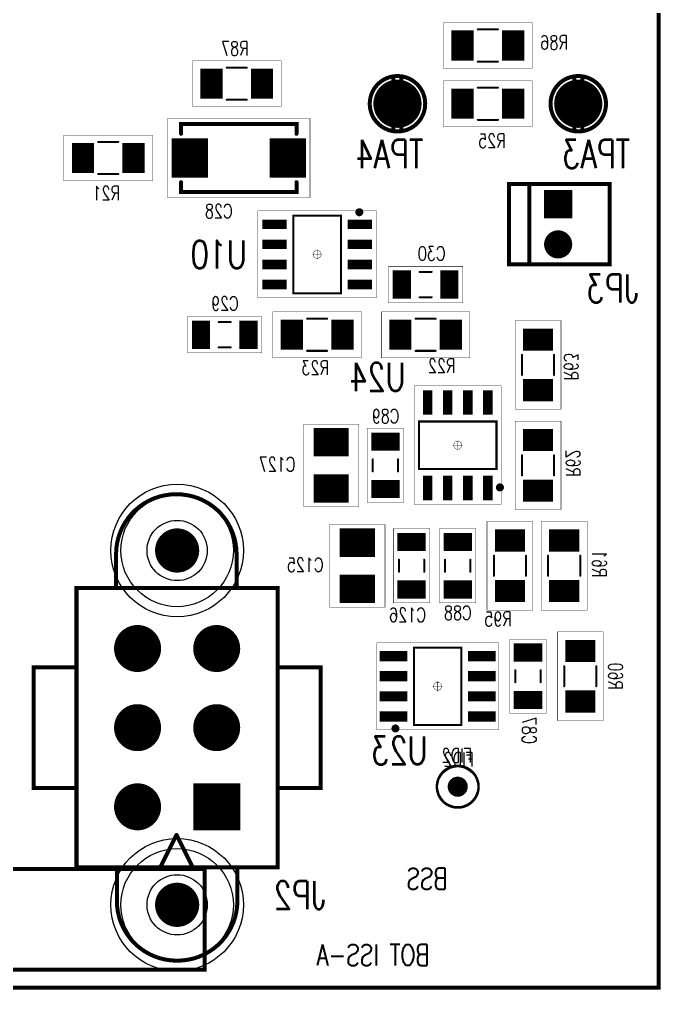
# Model space of a CAD drawing. Extents: x -0.16 to 8.87, y -0.15 to 6.46.
# Drawn here: x 7.109 to 8.705, y -0.005 to 2.41 of the extents above; entities that cross this region are included whole.
import ezdxf
from ezdxf.enums import TextEntityAlignment as Align

# ---------------------------------------------------------------- set-up
doc = ezdxf.new("R2010")
doc.units = 0
doc.linetypes.add('KEEPOUT_00011100$0', pattern=[2, 1, 1])
doc.linetypes.add('KEEPOUT_10011110$0', pattern=[2, 1, 1])
for name, color, linetype in [('BOARD_OUTLINE_00', 4, 'CONTINUOUS'), ('DRIL_NPLTE_THRU_01', 146, 'CONTINUOUS'), ('DRIL_NPLTE_THRU_02', 3, 'CONTINUOUS'), ('DRIL_NPLTE_THRU_03', 2, 'CONTINUOUS'), ('DRIL_NPLTE_THRU_04', 23, 'CONTINUOUS'), ('DRIL_PLTE_THRU_01', 146, 'CONTINUOUS'), ('DRIL_PLTE_THRU_02', 3, 'CONTINUOUS'), ('DRIL_PLTE_THRU_03', 2, 'CONTINUOUS'), ('DRIL_PLTE_THRU_04', 23, 'CONTINUOUS'), ('DRIL_SYMBOL', 4, 'CONTINUOUS'), ('KEEPOUT_-1', 4, 'CONTINUOUS'), ('KEEPOUT_-2', 2, 'CONTINUOUS'), ('KEEPOUT_00', 2, 'CONTINUOUS'), ('KEEPOUT_01', 2, 'CONTINUOUS'), ('PADS_BOT', 231, 'CONTINUOUS'), ('PADS_INNER', 130, 'CONTINUOUS'), ('PADS_TOP', 130, 'CONTINUOUS'), ('PART_BOT_2DLINE_26', 43, 'CONTINUOUS'), ('PART_BOT_2DLINE_27', 136, 'CONTINUOUS'), ('PART_BOT_COPPER_21', 112, 'CONTINUOUS'), ('PART_NAME_29', 183, 'CONTINUOUS'), ('PART_NAME_30', 106, 'CONTINUOUS'), ('TAG_00', 4, 'CONTINUOUS'), ('TAG_01', 4, 'CONTINUOUS'), ('TEXT_04', 231, 'CONTINUOUS'), ('TEXT_29', 183, 'CONTINUOUS')]:
    doc.layers.add(name, color=color, linetype=linetype)
doc.styles.add('W0$01', font='simplex', dxfattribs={"width": 0.75})

# ---------------------------------------------------------------- blocks, each defined once
blk = doc.blocks.new('SMOOTH_0$01')
at = {"const_width": 0.005}
blk.add_lwpolyline([(-0.0025, 0, 1), (0.0025, 0, 1)], format="xyb", close=True, dxfattribs=at)
blk = doc.blocks.new('BOARD_3')
at = {"layer": 'BOARD_OUTLINE_00', "const_width": 0.01}
blk.add_lwpolyline([(0, 0), (8.7, 0), (8.7, 4), (5.459, 4), (5.459, 6.316), (2.9, 6.316), (2.9, 4), (0, 4)], close=True, dxfattribs=at)
at = {"layer": 'BOARD_OUTLINE_00'}
blk.add_blockref('SMOOTH_0$01', (8.7, 0), dxfattribs=at)
blk = doc.blocks.new('SMOOTH_0$005')
at = {"const_width": 0.0025}
blk.add_lwpolyline([(-0.00125, 0, 1), (0.00125, 0, 1)], format="xyb", close=True, dxfattribs=at)
blk = doc.blocks.new('SMOOTH_0$001')
at = {"const_width": 0.0005}
blk.add_lwpolyline([(-0.00025, 0, 1), (0.00025, 0, 1)], format="xyb", close=True, dxfattribs=at)
blk = doc.blocks.new('PART_BODY_BOT_7')
at = {"layer": 'PART_BOT_2DLINE_26', "const_width": 0.005}
for points in [[(-0.015, 0.0315), (0.015, 0.0315)], [(-0.015, -0.0315), (0.015, -0.0315)]]:
    blk.add_lwpolyline(points, dxfattribs=at)
at = {"layer": 'PART_BOT_2DLINE_27', "const_width": 0.001}
blk.add_lwpolyline([(-0.09252, -0.04528), (0.09252, -0.04528), (0.09252, 0.04528), (-0.09252, 0.04528)], close=True, dxfattribs=at)
at = {"layer": 'PART_BOT_2DLINE_26'}
for p in [(-0.015, 0.0315), (0.015, 0.0315), (-0.015, -0.0315), (0.015, -0.0315)]:
    blk.add_blockref('SMOOTH_0$005', p, dxfattribs=at)
at = {"layer": 'PART_BOT_2DLINE_27'}
for p in [(-0.09252, 0.04528), (0.09252, 0.04528), (-0.09252, -0.04528), (0.09252, -0.04528)]:
    blk.add_blockref('SMOOTH_0$001', p, dxfattribs=at)
blk = doc.blocks.new('DRIL_HOLE_0')
blk.add_lwpolyline([(0, 0, 1), (0, 0, 1)], format="xyb", close=True)
blk = doc.blocks.new('PAD_1')
blk.add_lwpolyline([(0, 0, 1), (0, 0, 1)], format="xyb", close=True)
blk = doc.blocks.new('PAD_3')
at = {"const_width": 0.0453}
blk.add_lwpolyline([(-0.0354, 0), (0.0354, 0)], dxfattribs=at)
blk = doc.blocks.new('STK_BOT_17')
at = {"layer": 'DRIL_NPLTE_THRU_01'}
blk.add_blockref('DRIL_HOLE_0', (0, 0), dxfattribs=at)
at = {"layer": 'DRIL_NPLTE_THRU_02'}
blk.add_blockref('DRIL_HOLE_0', (0, 0), dxfattribs=at)
at = {"layer": 'DRIL_NPLTE_THRU_03'}
blk.add_blockref('DRIL_HOLE_0', (0, 0), dxfattribs=at)
at = {"layer": 'DRIL_NPLTE_THRU_04'}
blk.add_blockref('DRIL_HOLE_0', (0, 0), dxfattribs=at)
at = {"layer": 'PADS_BOT', "rotation": 90}
blk.add_blockref('PAD_3', (0, 0), dxfattribs=at)
at = {"layer": 'PADS_INNER'}
blk.add_blockref('PAD_1', (0, 0), dxfattribs=at)
at = {"layer": 'PADS_TOP'}
blk.add_blockref('PAD_1', (0, 0), dxfattribs=at)
blk = doc.blocks.new('SYM_BOT_5')
for name, p in [('STK_BOT_17', (-0.05906, 0)), ('STK_BOT_17', (0.05906, 0)), ('PART_BODY_BOT_7', (0, 0))]:
    blk.add_blockref(name, p)
blk = doc.blocks.new('PART_BOT_22')
blk.add_blockref('SYM_BOT_5', (0, 0))
at = {"layer": 'PART_NAME_29', "style": 'W0$01', "width": 0.75}
blk.add_text('C126', height=0.035, rotation=270, dxfattribs=at).set_placement((-0.14, -0.01), align=Align.CENTER)
blk = doc.blocks.new('PART_BOT_33')
blk.add_blockref('SYM_BOT_5', (0, 0))
at = {"layer": 'PART_NAME_29', "style": 'W0$01', "width": 0.75}
blk.add_text('C29', height=0.035, dxfattribs=at).set_placement((0, 0.06), align=Align.CENTER)
blk = doc.blocks.new('PART_BOT_35')
blk.add_blockref('SYM_BOT_5', (0, 0))
at = {"layer": 'PART_NAME_29', "style": 'W0$01', "width": 0.75}
blk.add_text('C30', height=0.035, rotation=180, dxfattribs=at).set_placement((0.015, -0.06), align=Align.CENTER)
blk = doc.blocks.new('PART_BOT_58')
blk.add_blockref('SYM_BOT_5', (0, 0))
at = {"layer": 'PART_NAME_29', "style": 'W0$01', "width": 0.75}
blk.add_text('C87', height=0.035, dxfattribs=at).set_placement((-0.135, -0.015), align=Align.CENTER)
blk = doc.blocks.new('PART_BOT_59')
blk.add_blockref('SYM_BOT_5', (0, 0))
at = {"layer": 'PART_NAME_29', "style": 'W0$01', "width": 0.75}
blk.add_text('C88', height=0.035, rotation=90, dxfattribs=at).set_placement((0.135, 0), align=Align.CENTER)
blk = doc.blocks.new('PART_BOT_89')
blk.add_blockref('SYM_BOT_5', (0, 0))
at = {"layer": 'PART_NAME_29', "style": 'W0$01', "width": 0.75}
blk.add_text('C89', height=0.035, rotation=90, dxfattribs=at).set_placement((-0.105, 0), align=Align.CENTER)
blk = doc.blocks.new('PART_BODY_BOT_8')
at = {"layer": 'PART_BOT_2DLINE_26', "const_width": 0.01}
for points in [[(-0.1437, 0.0602), (-0.1437, 0.08465), (0.1437, 0.08465), (0.1437, 0.0602)], [(-0.1437, -0.0602), (-0.1437, -0.08465), (0.1437, -0.08465), (0.1437, -0.0602)]]:
    blk.add_lwpolyline(points, dxfattribs=at)
at = {"layer": 'PART_BOT_2DLINE_27', "const_width": 0.001}
blk.add_lwpolyline([(-0.17717, -0.09843), (0.17717, -0.09843), (0.17717, 0.09843), (-0.17717, 0.09843)], close=True, dxfattribs=at)
at = {"layer": 'PART_BOT_2DLINE_26'}
for p in [(-0.1437, 0.08465), (0.1437, 0.08465), (-0.1437, 0.0602), (0.1437, 0.0602), (-0.1437, -0.0602), (0.1437, -0.0602), (-0.1437, -0.08465), (0.1437, -0.08465)]:
    blk.add_blockref('SMOOTH_0$01', p, dxfattribs=at)
at = {"layer": 'PART_BOT_2DLINE_27'}
for p in [(-0.17717, 0.09843), (0.17717, 0.09843), (-0.17717, -0.09843), (0.17717, -0.09843)]:
    blk.add_blockref('SMOOTH_0$001', p, dxfattribs=at)
blk = doc.blocks.new('PAD_4')
at = {"const_width": 0.0906}
blk.add_lwpolyline([(-0.0492, 0), (0.0492, 0)], dxfattribs=at)
blk = doc.blocks.new('STK_BOT_18')
at = {"layer": 'DRIL_NPLTE_THRU_01'}
blk.add_blockref('DRIL_HOLE_0', (0, 0), dxfattribs=at)
at = {"layer": 'DRIL_NPLTE_THRU_02'}
blk.add_blockref('DRIL_HOLE_0', (0, 0), dxfattribs=at)
at = {"layer": 'DRIL_NPLTE_THRU_03'}
blk.add_blockref('DRIL_HOLE_0', (0, 0), dxfattribs=at)
at = {"layer": 'DRIL_NPLTE_THRU_04'}
blk.add_blockref('DRIL_HOLE_0', (0, 0), dxfattribs=at)
at = {"layer": 'PADS_BOT', "rotation": 90}
blk.add_blockref('PAD_4', (0, 0), dxfattribs=at)
at = {"layer": 'PADS_INNER'}
blk.add_blockref('PAD_1', (0, 0), dxfattribs=at)
at = {"layer": 'PADS_TOP'}
blk.add_blockref('PAD_1', (0, 0), dxfattribs=at)
blk = doc.blocks.new('SYM_BOT_6')
for name, p in [('PART_BODY_BOT_8', (0, 0)), ('STK_BOT_18', (-0.12205, 0)), ('STK_BOT_18', (0.12205, 0))]:
    blk.add_blockref(name, p)
blk = doc.blocks.new('PART_BOT_102')
blk.add_blockref('SYM_BOT_6', (0, 0))
at = {"layer": 'PART_NAME_29', "style": 'W0$01', "width": 0.75}
blk.add_text('C28', height=0.035, dxfattribs=at).set_placement((0.05, -0.15), align=Align.CENTER)
blk = doc.blocks.new('PART_BODY_BOT_9')
at = {"layer": 'PART_BOT_2DLINE_27', "const_width": 0.001}
blk.add_lwpolyline([(-0.10276, -0.0689), (0.10276, -0.0689), (0.10276, 0.0689), (-0.10276, 0.0689)], close=True, dxfattribs=at)
at = {"layer": 'PART_BOT_2DLINE_27'}
for p in [(-0.10276, 0.0689), (0.10276, 0.0689), (-0.10276, -0.0689), (0.10276, -0.0689)]:
    blk.add_blockref('SMOOTH_0$001', p, dxfattribs=at)
blk = doc.blocks.new('PAD_5')
at = {"const_width": 0.0709}
blk.add_lwpolyline([(-0.0439, 0), (0.0439, 0)], dxfattribs=at)
blk = doc.blocks.new('STK_BOT_19')
at = {"layer": 'DRIL_NPLTE_THRU_01'}
blk.add_blockref('DRIL_HOLE_0', (0, 0), dxfattribs=at)
at = {"layer": 'DRIL_NPLTE_THRU_02'}
blk.add_blockref('DRIL_HOLE_0', (0, 0), dxfattribs=at)
at = {"layer": 'DRIL_NPLTE_THRU_03'}
blk.add_blockref('DRIL_HOLE_0', (0, 0), dxfattribs=at)
at = {"layer": 'DRIL_NPLTE_THRU_04'}
blk.add_blockref('DRIL_HOLE_0', (0, 0), dxfattribs=at)
at = {"layer": 'PADS_BOT', "rotation": 90}
blk.add_blockref('PAD_5', (0, 0), dxfattribs=at)
at = {"layer": 'PADS_INNER'}
blk.add_blockref('PAD_1', (0, 0), dxfattribs=at)
at = {"layer": 'PADS_TOP'}
blk.add_blockref('PAD_1', (0, 0), dxfattribs=at)
blk = doc.blocks.new('SYM_BOT_7')
for name, p in [('STK_BOT_19', (-0.05748, 0)), ('STK_BOT_19', (0.05748, 0)), ('PART_BODY_BOT_9', (0, 0))]:
    blk.add_blockref(name, p)
blk = doc.blocks.new('PART_BOT_113')
blk.add_blockref('SYM_BOT_7', (0, 0))
at = {"layer": 'PART_NAME_29', "style": 'W0$01', "width": 0.75}
blk.add_text('C125', height=0.035, rotation=270, dxfattribs=at).set_placement((-0.015, -0.13), align=Align.CENTER)
blk = doc.blocks.new('PART_BOT_114')
blk.add_blockref('SYM_BOT_7', (0, 0))
at = {"layer": 'PART_NAME_29', "style": 'W0$01', "width": 0.75}
blk.add_text('C127', height=0.035, rotation=90, dxfattribs=at).set_placement((0.015, 0.135), align=Align.CENTER)
blk = doc.blocks.new('PART_BODY_BOT_12')
at = {"layer": 'KEEPOUT_-1', "linetype": 'KEEPOUT_00011100$0'}
for points in [[(0.0415, 0.244, 1), (-0.2385, 0.244, 1)], [(0.0415, -0.638, 1), (-0.2385, -0.638, 1)]]:
    blk.add_lwpolyline(points, format="xyb", close=True, dxfattribs=at)
at = {"layer": 'KEEPOUT_-2', "linetype": 'KEEPOUT_00011100$0'}
for points in [[(0.0665, 0.244, 1), (-0.2635, 0.244, 1)], [(0.0665, -0.638, 1), (-0.2635, -0.638, 1)]]:
    blk.add_lwpolyline(points, format="xyb", close=True, dxfattribs=at)
at = {"layer": 'KEEPOUT_01', "linetype": 'KEEPOUT_00011100$0'}
for points in [[(-0.0235, 0.244, 1), (-0.1735, 0.244, 1)], [(-0.0235, -0.638, 1), (-0.1735, -0.638, 1)]]:
    blk.add_lwpolyline(points, format="xyb", close=True, dxfattribs=at)
at = {"layer": 'PART_BOT_2DLINE_26', "const_width": 0.01}
for points in [[(-0.2485, 0.155), (-0.2485, 0.234, -0.414214), (-0.0995, 0.383), (-0.0975, 0.383, -0.414214), (0.0515, 0.234), (0.0515, 0.155)], [(-0.2505, -0.545), (-0.2505, -0.629, 0.414214), (-0.1015, -0.778), (-0.0995, -0.778, 0.414214), (0.0495, -0.629), (0.0495, -0.545)]]:
    blk.add_lwpolyline(points, format="xyb", dxfattribs=at)
for points in [[(-0.349, 0.151), (0.152, 0.151), (0.152, -0.545), (-0.349, -0.545), (-0.349, 0.151)], [(-0.1, 0.07), (-0.14, 0.15)], [(-0.1, 0.07), (-0.06, 0.15)], [(-0.349, -0.047), (-0.456, -0.047), (-0.456, -0.347), (-0.349, -0.347)], [(0.152, -0.047), (0.259, -0.047), (0.259, -0.347), (0.152, -0.347)]]:
    blk.add_lwpolyline(points, dxfattribs=at)
at = {"layer": 'TAG_00'}
blk.add_lwpolyline([(0, 0), (0, 0)], dxfattribs=at)
at = {"layer": 'TAG_01'}
blk.add_lwpolyline([(0, 0), (0, 0)], dxfattribs=at)
at = {"layer": 'PART_BOT_2DLINE_26'}
for p in [(-0.2485, 0.234), (-0.349, 0.151), (-0.349, 0.151), (-0.2485, 0.155), (-0.14, 0.15), (-0.06, 0.15), (0.152, 0.151), (-0.1, 0.07), (-0.1, 0.07), (-0.456, -0.047), (-0.349, -0.047), (0.152, -0.047), (0.259, -0.047), (-0.456, -0.347), (-0.349, -0.347), (0.152, -0.347), (0.259, -0.347), (-0.349, -0.545), (-0.2505, -0.545), (0.152, -0.545), (-0.2505, -0.629)]:
    blk.add_blockref('SMOOTH_0$01', p, dxfattribs=at)
blk = doc.blocks.new('DRIL_SYMBOL_0$063')
at = {"layer": 'DRIL_SYMBOL', "const_width": 0.002}
for points in [[(-0.01, 0), (0.01, 0)], [(0, -0.01), (0, 0.01)]]:
    blk.add_lwpolyline(points, dxfattribs=at)
blk = doc.blocks.new('DRIL_HOLE_0$063')
at = {"const_width": 0.0315}
blk.add_lwpolyline([(-0.01575, 0, 1), (0.01575, 0, 1)], format="xyb", close=True, dxfattribs=at)
blk.add_blockref('DRIL_SYMBOL_0$063', (0, 0))
blk = doc.blocks.new('PAD_8')
at = {"const_width": 0.0585}
blk.add_lwpolyline([(0, -0.02925, 1), (0, 0.02925, 1)], format="xyb", close=True, dxfattribs=at)
blk = doc.blocks.new('PAD_9')
at = {"const_width": 0.117}
blk.add_lwpolyline([(-0.0585, 0), (0.0585, 0)], dxfattribs=at)
blk = doc.blocks.new('STK_BOT_23')
at = {"layer": 'DRIL_PLTE_THRU_01'}
blk.add_blockref('DRIL_HOLE_0$063', (0, 0), dxfattribs=at)
at = {"layer": 'DRIL_PLTE_THRU_02'}
blk.add_blockref('DRIL_HOLE_0$063', (0, 0), dxfattribs=at)
at = {"layer": 'DRIL_PLTE_THRU_03'}
blk.add_blockref('DRIL_HOLE_0$063', (0, 0), dxfattribs=at)
at = {"layer": 'DRIL_PLTE_THRU_04'}
blk.add_blockref('DRIL_HOLE_0$063', (0, 0), dxfattribs=at)
at = {"layer": 'PADS_BOT'}
blk.add_blockref('PAD_9', (0, 0), dxfattribs=at)
at = {"layer": 'PADS_INNER'}
blk.add_blockref('PAD_8', (0, 0), dxfattribs=at)
at = {"layer": 'PADS_TOP'}
blk.add_blockref('PAD_9', (0, 0), dxfattribs=at)
blk = doc.blocks.new('STK_BOT_22')
at = {"layer": 'DRIL_PLTE_THRU_01'}
blk.add_blockref('DRIL_HOLE_0$063', (0, 0), dxfattribs=at)
at = {"layer": 'DRIL_PLTE_THRU_02'}
blk.add_blockref('DRIL_HOLE_0$063', (0, 0), dxfattribs=at)
at = {"layer": 'DRIL_PLTE_THRU_03'}
blk.add_blockref('DRIL_HOLE_0$063', (0, 0), dxfattribs=at)
at = {"layer": 'DRIL_PLTE_THRU_04'}
blk.add_blockref('DRIL_HOLE_0$063', (0, 0), dxfattribs=at)
at = {"layer": 'PADS_BOT'}
blk.add_blockref('PAD_8', (0, 0), dxfattribs=at)
at = {"layer": 'PADS_INNER'}
blk.add_blockref('PAD_8', (0, 0), dxfattribs=at)
at = {"layer": 'PADS_TOP'}
blk.add_blockref('PAD_8', (0, 0), dxfattribs=at)
blk = doc.blocks.new('DRIL_SYMBOL_0$11')
at = {"layer": 'DRIL_SYMBOL', "const_width": 0.002}
for points in [[(-0.01, 0), (0.01, 0)], [(0, -0.01), (0, 0.01)]]:
    blk.add_lwpolyline(points, dxfattribs=at)
blk = doc.blocks.new('DRIL_HOLE_0$11')
at = {"const_width": 0.055}
blk.add_lwpolyline([(-0.0275, 0, 1), (0.0275, 0, 1)], format="xyb", close=True, dxfattribs=at)
blk.add_blockref('DRIL_SYMBOL_0$11', (0, 0))
blk = doc.blocks.new('PAD_11')
at = {"const_width": 0.055}
blk.add_lwpolyline([(0, -0.0275, 1), (0, 0.0275, 1)], format="xyb", close=True, dxfattribs=at)
blk = doc.blocks.new('STK_BOT_25')
at = {"layer": 'DRIL_NPLTE_THRU_01'}
blk.add_blockref('DRIL_HOLE_0$11', (0, 0), dxfattribs=at)
at = {"layer": 'DRIL_NPLTE_THRU_02'}
blk.add_blockref('DRIL_HOLE_0$11', (0, 0), dxfattribs=at)
at = {"layer": 'DRIL_NPLTE_THRU_03'}
blk.add_blockref('DRIL_HOLE_0$11', (0, 0), dxfattribs=at)
at = {"layer": 'DRIL_NPLTE_THRU_04'}
blk.add_blockref('DRIL_HOLE_0$11', (0, 0), dxfattribs=at)
at = {"layer": 'PADS_BOT'}
blk.add_blockref('PAD_11', (0, 0), dxfattribs=at)
at = {"layer": 'PADS_INNER'}
blk.add_blockref('PAD_11', (0, 0), dxfattribs=at)
at = {"layer": 'PADS_TOP'}
blk.add_blockref('PAD_11', (0, 0), dxfattribs=at)
blk = doc.blocks.new('SYM_BOT_10')
for name, p in [('PART_BODY_BOT_12', (0, 0)), ('STK_BOT_25', (-0.0985, 0.244)), ('STK_BOT_22', (-0.197, 0)), ('STK_BOT_23', (0, 0)), ('STK_BOT_22', (-0.197, -0.197)), ('STK_BOT_22', (0, -0.197)), ('STK_BOT_22', (-0.197, -0.394)), ('STK_BOT_22', (0, -0.394)), ('STK_BOT_25', (-0.0985, -0.638))]:
    blk.add_blockref(name, p)
blk = doc.blocks.new('PART_BOT_128')
blk.add_blockref('SYM_BOT_10', (0, 0))
at = {"layer": 'PART_NAME_29', "style": 'W0$01', "width": 0.75}
blk.add_text('JP2', height=0.07, rotation=180, dxfattribs=at).set_placement((0.27, 0.255))
blk = doc.blocks.new('PART_BODY_BOT_13')
at = {"layer": 'PART_BOT_2DLINE_26', "const_width": 0.01}
blk.add_lwpolyline([(-0.05, -0.128), (0.15, -0.128), (0.15, 0.122), (-0.05, 0.122)], close=True, dxfattribs=at)
blk.add_lwpolyline([(-0.05, 0.072), (0.15, 0.072)], dxfattribs=at)
at = {"layer": 'TAG_00'}
blk.add_lwpolyline([(0, 0), (0, 0)], dxfattribs=at)
at = {"layer": 'TAG_01'}
blk.add_lwpolyline([(0, 0), (0, 0)], dxfattribs=at)
at = {"layer": 'PART_BOT_2DLINE_26'}
for p in [(-0.05, 0.122), (0.15, 0.122), (-0.05, 0.072), (0.15, 0.072), (-0.05, -0.128), (0.15, -0.128)]:
    blk.add_blockref('SMOOTH_0$01', p, dxfattribs=at)
blk = doc.blocks.new('DRIL_SYMBOL_0$04')
at = {"layer": 'DRIL_SYMBOL', "const_width": 0.002}
for points in [[(-0.01, 0), (0.01, 0)], [(0, -0.01), (0, 0.01)]]:
    blk.add_lwpolyline(points, dxfattribs=at)
blk = doc.blocks.new('DRIL_HOLE_0$04')
at = {"const_width": 0.02}
blk.add_lwpolyline([(-0.01, 0, 1), (0.01, 0, 1)], format="xyb", close=True, dxfattribs=at)
blk.add_blockref('DRIL_SYMBOL_0$04', (0, 0))
blk = doc.blocks.new('PAD_12')
at = {"const_width": 0.035}
blk.add_lwpolyline([(0, -0.0175, 1), (0, 0.0175, 1)], format="xyb", close=True, dxfattribs=at)
blk = doc.blocks.new('PAD_13')
at = {"const_width": 0.07}
blk.add_lwpolyline([(-0.035, 0), (0.035, 0)], dxfattribs=at)
blk = doc.blocks.new('STK_BOT_27')
at = {"layer": 'DRIL_PLTE_THRU_01'}
blk.add_blockref('DRIL_HOLE_0$04', (0, 0), dxfattribs=at)
at = {"layer": 'DRIL_PLTE_THRU_02'}
blk.add_blockref('DRIL_HOLE_0$04', (0, 0), dxfattribs=at)
at = {"layer": 'DRIL_PLTE_THRU_03'}
blk.add_blockref('DRIL_HOLE_0$04', (0, 0), dxfattribs=at)
at = {"layer": 'DRIL_PLTE_THRU_04'}
blk.add_blockref('DRIL_HOLE_0$04', (0, 0), dxfattribs=at)
at = {"layer": 'PADS_BOT'}
blk.add_blockref('PAD_13', (0, 0), dxfattribs=at)
at = {"layer": 'PADS_INNER'}
blk.add_blockref('PAD_12', (0, 0), dxfattribs=at)
at = {"layer": 'PADS_TOP'}
blk.add_blockref('PAD_13', (0, 0), dxfattribs=at)
blk = doc.blocks.new('STK_BOT_26')
at = {"layer": 'DRIL_PLTE_THRU_01'}
blk.add_blockref('DRIL_HOLE_0$04', (0, 0), dxfattribs=at)
at = {"layer": 'DRIL_PLTE_THRU_02'}
blk.add_blockref('DRIL_HOLE_0$04', (0, 0), dxfattribs=at)
at = {"layer": 'DRIL_PLTE_THRU_03'}
blk.add_blockref('DRIL_HOLE_0$04', (0, 0), dxfattribs=at)
at = {"layer": 'DRIL_PLTE_THRU_04'}
blk.add_blockref('DRIL_HOLE_0$04', (0, 0), dxfattribs=at)
at = {"layer": 'PADS_BOT'}
blk.add_blockref('PAD_12', (0, 0), dxfattribs=at)
at = {"layer": 'PADS_INNER'}
blk.add_blockref('PAD_12', (0, 0), dxfattribs=at)
at = {"layer": 'PADS_TOP'}
blk.add_blockref('PAD_12', (0, 0), dxfattribs=at)
blk = doc.blocks.new('SYM_BOT_11')
for name, p in [('PART_BODY_BOT_13', (0, 0)), ('STK_BOT_27', (0, 0)), ('STK_BOT_26', (0.1, 0))]:
    blk.add_blockref(name, p)
blk = doc.blocks.new('PART_BOT_129')
blk.add_blockref('SYM_BOT_11', (0, 0))
at = {"layer": 'PART_NAME_29', "style": 'W0$01', "width": 0.75}
blk.add_text('JP3', height=0.07, rotation=90, dxfattribs=at).set_placement((0.245, -0.135), align=Align.CENTER)
blk = doc.blocks.new('PART_BODY_BOT_21')
at = {"layer": 'PART_BOT_2DLINE_26', "const_width": 0.005}
for points in [[(-0.025, 0.04), (0.025, 0.04)], [(-0.025, -0.04), (0.025, -0.04)]]:
    blk.add_lwpolyline(points, dxfattribs=at)
at = {"layer": 'PART_BOT_2DLINE_27', "const_width": 0.001}
blk.add_lwpolyline([(-0.11024, -0.05709), (0.11024, -0.05709), (0.11024, 0.05709), (-0.11024, 0.05709)], close=True, dxfattribs=at)
at = {"layer": 'PART_BOT_2DLINE_26'}
for p in [(-0.025, 0.04), (0.025, 0.04), (-0.025, -0.04), (0.025, -0.04)]:
    blk.add_blockref('SMOOTH_0$005', p, dxfattribs=at)
at = {"layer": 'PART_BOT_2DLINE_27'}
for p in [(-0.11024, 0.05709), (0.11024, 0.05709), (-0.11024, -0.05709), (0.11024, -0.05709)]:
    blk.add_blockref('SMOOTH_0$001', p, dxfattribs=at)
blk = doc.blocks.new('PAD_21')
at = {"const_width": 0.0551}
blk.add_lwpolyline([(-0.0374, 0), (0.0374, 0)], dxfattribs=at)
blk = doc.blocks.new('STK_BOT_39')
at = {"layer": 'DRIL_NPLTE_THRU_01'}
blk.add_blockref('DRIL_HOLE_0', (0, 0), dxfattribs=at)
at = {"layer": 'DRIL_NPLTE_THRU_02'}
blk.add_blockref('DRIL_HOLE_0', (0, 0), dxfattribs=at)
at = {"layer": 'DRIL_NPLTE_THRU_03'}
blk.add_blockref('DRIL_HOLE_0', (0, 0), dxfattribs=at)
at = {"layer": 'DRIL_NPLTE_THRU_04'}
blk.add_blockref('DRIL_HOLE_0', (0, 0), dxfattribs=at)
at = {"layer": 'PADS_BOT', "rotation": 90}
blk.add_blockref('PAD_21', (0, 0), dxfattribs=at)
at = {"layer": 'PADS_INNER'}
blk.add_blockref('PAD_1', (0, 0), dxfattribs=at)
at = {"layer": 'PADS_TOP'}
blk.add_blockref('PAD_1', (0, 0), dxfattribs=at)
blk = doc.blocks.new('SYM_BOT_19')
for name, p in [('PART_BODY_BOT_21', (0, 0)), ('STK_BOT_39', (-0.06299, 0)), ('STK_BOT_39', (0.06299, 0))]:
    blk.add_blockref(name, p)
blk = doc.blocks.new('PART_BOT_157')
blk.add_blockref('SYM_BOT_19', (0, 0))
at = {"layer": 'PART_NAME_29', "style": 'W0$01', "width": 0.75}
blk.add_text('R86', height=0.035, rotation=180, dxfattribs=at).set_placement((0.165, 0.01), align=Align.CENTER)
blk = doc.blocks.new('PART_BOT_158')
blk.add_blockref('SYM_BOT_19', (0, 0))
at = {"layer": 'PART_NAME_29', "style": 'W0$01', "width": 0.75}
blk.add_text('R87', height=0.035, rotation=180, dxfattribs=at).set_placement((-0.005, -0.07), align=Align.CENTER)
blk = doc.blocks.new('PART_BOT_160')
blk.add_blockref('SYM_BOT_19', (0, 0))
at = {"layer": 'PART_NAME_29', "style": 'W0$01', "width": 0.75}
blk.add_text('R63', height=0.035, dxfattribs=at).set_placement((-0.005, 0.065), align=Align.CENTER)
blk = doc.blocks.new('PART_BOT_166')
blk.add_blockref('SYM_BOT_19', (0, 0))
at = {"layer": 'PART_NAME_29', "style": 'W0$01', "width": 0.75}
blk.add_text('R21', height=0.035, rotation=180, dxfattribs=at).set_placement((-0.005, 0.105), align=Align.CENTER)
blk = doc.blocks.new('PART_BOT_178')
blk.add_blockref('SYM_BOT_19', (0, 0))
at = {"layer": 'PART_NAME_29', "style": 'W0$01', "width": 0.75}
blk.add_text('R62', height=0.035, dxfattribs=at).set_placement((0.005, 0.07), align=Align.CENTER)
blk = doc.blocks.new('PART_BOT_184')
blk.add_blockref('SYM_BOT_19', (0, 0))
at = {"layer": 'PART_NAME_29', "style": 'W0$01', "width": 0.75}
blk.add_text('R95', height=0.035, rotation=270, dxfattribs=at).set_placement((-0.15, -0.03), align=Align.CENTER)
blk = doc.blocks.new('PART_BOT_187')
blk.add_blockref('SYM_BOT_19', (0, 0))
at = {"layer": 'PART_NAME_29', "style": 'W0$01', "width": 0.75}
blk.add_text('R22', height=0.035, rotation=180, dxfattribs=at).set_placement((0.04, 0.095), align=Align.CENTER)
blk = doc.blocks.new('PART_BOT_188')
blk.add_blockref('SYM_BOT_19', (0, 0))
at = {"layer": 'PART_NAME_29', "style": 'W0$01', "width": 0.75}
blk.add_text('R23', height=0.035, rotation=180, dxfattribs=at).set_placement((-0.005, 0.1), align=Align.CENTER)
blk = doc.blocks.new('PART_BOT_199')
blk.add_blockref('SYM_BOT_19', (0, 0))
at = {"layer": 'PART_NAME_29', "style": 'W0$01', "width": 0.75}
blk.add_text('R60', height=0.035, rotation=180, dxfattribs=at).set_placement((0, -0.07), align=Align.CENTER)
blk = doc.blocks.new('PART_BOT_236')
blk.add_blockref('SYM_BOT_19', (0, 0))
at = {"layer": 'PART_NAME_29', "style": 'W0$01', "width": 0.75}
blk.add_text('R61', height=0.035, rotation=180, dxfattribs=at).set_placement((-0.005, -0.07), align=Align.CENTER)
blk = doc.blocks.new('PART_BOT_237')
blk.add_blockref('SYM_BOT_19', (0, 0))
at = {"layer": 'PART_NAME_29', "style": 'W0$01', "width": 0.75}
blk.add_text('R25', height=0.035, dxfattribs=at).set_placement((-0.01, -0.11), align=Align.CENTER)
blk = doc.blocks.new('PART_BODY_BOT_22')
at = {"layer": 'PART_BOT_2DLINE_26', "const_width": 0.005}
blk.add_lwpolyline([(-0.0965, -0.0591), (-0.0965, 0.0591), (0.0965, 0.0591), (0.0965, -0.0591)], close=True, dxfattribs=at)
at = {"layer": 'PART_BOT_2DLINE_26', "const_width": 0.01}
blk.add_lwpolyline([(-0.1, -0.105, 1), (-0.11, -0.105, 1)], format="xyb", close=True, dxfattribs=at)
at = {"layer": 'PART_BOT_2DLINE_27', "const_width": 0.001}
blk.add_lwpolyline([(-0.1083, 0.1476), (0.1083, 0.1476), (0.1083, -0.1476), (-0.1083, -0.1476)], close=True, dxfattribs=at)
for points in [[(0.012, 0), (-0.012, 0)], [(0, 0.012), (0, -0.012)]]:
    blk.add_lwpolyline(points, dxfattribs=at)
blk.add_lwpolyline([(0.01, 0, 1), (-0.01, 0, 1)], format="xyb", close=True, dxfattribs=at)
at = {"layer": 'TAG_00'}
blk.add_lwpolyline([(0, 0), (0, 0)], dxfattribs=at)
at = {"layer": 'TAG_01'}
blk.add_lwpolyline([(0, 0), (0, 0)], dxfattribs=at)
at = {"layer": 'PART_BOT_2DLINE_26'}
for p in [(-0.0965, 0.0591), (0.0965, 0.0591), (-0.0965, -0.0591), (0.0965, -0.0591)]:
    blk.add_blockref('SMOOTH_0$005', p, dxfattribs=at)
at = {"layer": 'PART_BOT_2DLINE_27'}
for p in [(-0.1083, 0.1476), (0.1083, 0.1476), (-0.012, 0), (0, 0.012), (0.012, 0), (0, -0.012), (-0.1083, -0.1476), (0.1083, -0.1476)]:
    blk.add_blockref('SMOOTH_0$001', p, dxfattribs=at)
blk = doc.blocks.new('PAD_22')
at = {"const_width": 0.0236}
blk.add_lwpolyline([(-0.0305, 0), (0.0305, 0)], dxfattribs=at)
blk = doc.blocks.new('STK_BOT_40')
at = {"layer": 'DRIL_NPLTE_THRU_01'}
blk.add_blockref('DRIL_HOLE_0', (0, 0), dxfattribs=at)
at = {"layer": 'DRIL_NPLTE_THRU_02'}
blk.add_blockref('DRIL_HOLE_0', (0, 0), dxfattribs=at)
at = {"layer": 'DRIL_NPLTE_THRU_03'}
blk.add_blockref('DRIL_HOLE_0', (0, 0), dxfattribs=at)
at = {"layer": 'DRIL_NPLTE_THRU_04'}
blk.add_blockref('DRIL_HOLE_0', (0, 0), dxfattribs=at)
at = {"layer": 'PADS_BOT', "rotation": 90}
blk.add_blockref('PAD_22', (0, 0), dxfattribs=at)
at = {"layer": 'PADS_INNER'}
blk.add_blockref('PAD_1', (0, 0), dxfattribs=at)
at = {"layer": 'PADS_TOP'}
blk.add_blockref('PAD_1', (0, 0), dxfattribs=at)
blk = doc.blocks.new('SYM_BOT_20')
for name, p in [('PART_BODY_BOT_22', (0, 0)), ('STK_BOT_40', (-0.075, 0.1063)), ('STK_BOT_40', (-0.025, 0.1063)), ('STK_BOT_40', (0.025, 0.1063)), ('STK_BOT_40', (0.075, 0.1063)), ('STK_BOT_40', (-0.075, -0.1063)), ('STK_BOT_40', (-0.025, -0.1063)), ('STK_BOT_40', (0.025, -0.1063)), ('STK_BOT_40', (0.075, -0.1063))]:
    blk.add_blockref(name, p)
blk = doc.blocks.new('PART_BOT_247')
blk.add_blockref('SYM_BOT_20', (0, 0))
at = {"layer": 'PART_NAME_29', "style": 'W0$01', "width": 0.75}
blk.add_text('U24', height=0.07, dxfattribs=at).set_placement((0.2, 0.17), align=Align.MIDDLE_CENTER)
blk = doc.blocks.new('PART_BOT_250')
blk.add_blockref('SYM_BOT_20', (0, 0))
at = {"layer": 'PART_NAME_29', "style": 'W0$01', "width": 0.75}
blk.add_text('U10', height=0.07, rotation=90, dxfattribs=at).set_placement((0, 0.245), align=Align.MIDDLE_CENTER)
blk = doc.blocks.new('PART_BODY_BOT_26')
at = {"layer": 'PART_BOT_2DLINE_26', "const_width": 0.005}
blk.add_lwpolyline([(-0.0965, -0.0591), (-0.0965, 0.0591), (0.0965, 0.0591), (0.0965, -0.0591)], close=True, dxfattribs=at)
at = {"layer": 'PART_BOT_2DLINE_26', "const_width": 0.01}
blk.add_lwpolyline([(-0.1, -0.105, 1), (-0.11, -0.105, 1)], format="xyb", close=True, dxfattribs=at)
at = {"layer": 'PART_BOT_2DLINE_27', "const_width": 0.001}
blk.add_lwpolyline([(-0.1083, 0.1516), (0.1083, 0.1516), (0.1083, -0.1516), (-0.1083, -0.1516)], close=True, dxfattribs=at)
for points in [[(0.012, 0), (-0.012, 0)], [(0, 0.012), (0, -0.012)]]:
    blk.add_lwpolyline(points, dxfattribs=at)
blk.add_lwpolyline([(0.01, 0, 1), (-0.01, 0, 1)], format="xyb", close=True, dxfattribs=at)
at = {"layer": 'TAG_00'}
blk.add_lwpolyline([(0, 0), (0, 0)], dxfattribs=at)
at = {"layer": 'TAG_01'}
blk.add_lwpolyline([(0, 0), (0, 0)], dxfattribs=at)
at = {"layer": 'PART_BOT_2DLINE_26'}
for p in [(-0.0965, 0.0591), (0.0965, 0.0591), (-0.0965, -0.0591), (0.0965, -0.0591)]:
    blk.add_blockref('SMOOTH_0$005', p, dxfattribs=at)
at = {"layer": 'PART_BOT_2DLINE_27'}
for p in [(-0.1083, 0.1516), (0.1083, 0.1516), (-0.012, 0), (0, 0.012), (0.012, 0), (0, -0.012), (-0.1083, -0.1516), (0.1083, -0.1516)]:
    blk.add_blockref('SMOOTH_0$001', p, dxfattribs=at)
blk = doc.blocks.new('PAD_25')
at = {"const_width": 0.0256}
blk.add_lwpolyline([(-0.0344, 0), (0.0344, 0)], dxfattribs=at)
blk = doc.blocks.new('STK_BOT_43')
at = {"layer": 'DRIL_NPLTE_THRU_01'}
blk.add_blockref('DRIL_HOLE_0', (0, 0), dxfattribs=at)
at = {"layer": 'DRIL_NPLTE_THRU_02'}
blk.add_blockref('DRIL_HOLE_0', (0, 0), dxfattribs=at)
at = {"layer": 'DRIL_NPLTE_THRU_03'}
blk.add_blockref('DRIL_HOLE_0', (0, 0), dxfattribs=at)
at = {"layer": 'DRIL_NPLTE_THRU_04'}
blk.add_blockref('DRIL_HOLE_0', (0, 0), dxfattribs=at)
at = {"layer": 'PADS_BOT', "rotation": 90}
blk.add_blockref('PAD_25', (0, 0), dxfattribs=at)
at = {"layer": 'PADS_INNER'}
blk.add_blockref('PAD_1', (0, 0), dxfattribs=at)
at = {"layer": 'PADS_TOP'}
blk.add_blockref('PAD_1', (0, 0), dxfattribs=at)
blk = doc.blocks.new('SYM_BOT_24')
for name, p in [('PART_BODY_BOT_26', (0, 0)), ('STK_BOT_43', (-0.075, 0.1102)), ('STK_BOT_43', (-0.025, 0.1102)), ('STK_BOT_43', (0.025, 0.1102)), ('STK_BOT_43', (0.075, 0.1102)), ('STK_BOT_43', (-0.075, -0.1102)), ('STK_BOT_43', (-0.025, -0.1102)), ('STK_BOT_43', (0.025, -0.1102)), ('STK_BOT_43', (0.075, -0.1102))]:
    blk.add_blockref(name, p)
blk = doc.blocks.new('PART_BOT_256')
blk.add_blockref('SYM_BOT_24', (0, 0))
at = {"layer": 'PART_NAME_29', "style": 'W0$01', "width": 0.75}
blk.add_text('U23', height=0.07, rotation=270, dxfattribs=at).set_placement((-0.16, -0.095), align=Align.MIDDLE_CENTER)
blk = doc.blocks.new('PART_BODY_BOT_31')
at = {"layer": 'PART_BOT_2DLINE_26', "const_width": 0.01}
blk.add_lwpolyline([(0.069, 0, 1), (-0.069, 0, 1)], format="xyb", close=True, dxfattribs=at)
at = {"layer": 'PART_BOT_2DLINE_27', "const_width": 0.01}
for points in [[(0.01, 0.068), (0.01, -0.066)], [(-0.01, 0.067), (-0.01, -0.066)]]:
    blk.add_lwpolyline(points, dxfattribs=at)
at = {"layer": 'PART_BOT_2DLINE_27'}
for p in [(0.01, 0.068), (-0.01, 0.067), (-0.01, -0.066), (0.01, -0.066)]:
    blk.add_blockref('SMOOTH_0$01', p, dxfattribs=at)
blk = doc.blocks.new('DRIL_SYMBOL_0$067')
at = {"layer": 'DRIL_SYMBOL', "const_width": 0.002}
for points in [[(-0.01, 0), (0.01, 0)], [(0, -0.01), (0, 0.01)]]:
    blk.add_lwpolyline(points, dxfattribs=at)
blk = doc.blocks.new('DRIL_HOLE_0$067')
at = {"const_width": 0.0335}
blk.add_lwpolyline([(-0.01675, 0, 1), (0.01675, 0, 1)], format="xyb", close=True, dxfattribs=at)
blk.add_blockref('DRIL_SYMBOL_0$067', (0, 0))
blk = doc.blocks.new('PAD_28')
at = {"const_width": 0.06}
blk.add_lwpolyline([(0, -0.03, 1), (0, 0.03, 1)], format="xyb", close=True, dxfattribs=at)
blk = doc.blocks.new('STK_BOT_51')
at = {"layer": 'DRIL_PLTE_THRU_01'}
blk.add_blockref('DRIL_HOLE_0$067', (0, 0), dxfattribs=at)
at = {"layer": 'DRIL_PLTE_THRU_02'}
blk.add_blockref('DRIL_HOLE_0$067', (0, 0), dxfattribs=at)
at = {"layer": 'DRIL_PLTE_THRU_03'}
blk.add_blockref('DRIL_HOLE_0$067', (0, 0), dxfattribs=at)
at = {"layer": 'DRIL_PLTE_THRU_04'}
blk.add_blockref('DRIL_HOLE_0$067', (0, 0), dxfattribs=at)
at = {"layer": 'PADS_BOT'}
blk.add_blockref('PAD_28', (0, 0), dxfattribs=at)
at = {"layer": 'PADS_INNER'}
blk.add_blockref('PAD_28', (0, 0), dxfattribs=at)
at = {"layer": 'PADS_TOP'}
blk.add_blockref('PAD_28', (0, 0), dxfattribs=at)
blk = doc.blocks.new('SYM_BOT_29')
for name in ['PART_BODY_BOT_31', 'STK_BOT_51']:
    blk.add_blockref(name, (0, 0))
blk = doc.blocks.new('PART_BOT_267')
blk.add_blockref('SYM_BOT_29', (0, 0))
at = {"layer": 'PART_NAME_29', "style": 'W0$01', "width": 0.75}
blk.add_text('TPA3', height=0.07, dxfattribs=at).set_placement((-0.045, -0.16), align=Align.CENTER)
blk = doc.blocks.new('PART_BOT_268')
blk.add_blockref('SYM_BOT_29', (0, 0))
at = {"layer": 'PART_NAME_29', "style": 'W0$01', "width": 0.75}
blk.add_text('TPA4', height=0.07, rotation=180, dxfattribs=at).set_placement((-0.02, 0.16), align=Align.CENTER)
blk = doc.blocks.new('PART_BODY_BOT_36')
at = {"layer": 'KEEPOUT_00', "linetype": 'KEEPOUT_10011110$0'}
blk.add_lwpolyline([(0.05, 0, 1), (-0.05, 0, 1)], format="xyb", close=True, dxfattribs=at)
at = {"layer": 'PART_BOT_2DLINE_27', "const_width": 0.005}
blk.add_lwpolyline([(0.0525, 0, 1), (-0.0525, 0, 1)], format="xyb", close=True, dxfattribs=at)
at = {"layer": 'PART_BOT_COPPER_21', "const_width": 0.001}
blk.add_lwpolyline([(0.0495, 0, 1), (-0.0495, 0, 1)], format="xyb", close=True, dxfattribs=at)
blk = doc.blocks.new('PAD_17')
blk.add_lwpolyline([(0, 0), (0, 0)])
blk = doc.blocks.new('PAD_32')
at = {"const_width": 0.025}
blk.add_lwpolyline([(0, -0.0125, 1), (0, 0.0125, 1)], format="xyb", close=True, dxfattribs=at)
blk = doc.blocks.new('STK_BOT_57')
at = {"layer": 'DRIL_NPLTE_THRU_01'}
blk.add_blockref('DRIL_HOLE_0', (0, 0), dxfattribs=at)
at = {"layer": 'DRIL_NPLTE_THRU_02'}
blk.add_blockref('DRIL_HOLE_0', (0, 0), dxfattribs=at)
at = {"layer": 'DRIL_NPLTE_THRU_03'}
blk.add_blockref('DRIL_HOLE_0', (0, 0), dxfattribs=at)
at = {"layer": 'DRIL_NPLTE_THRU_04'}
blk.add_blockref('DRIL_HOLE_0', (0, 0), dxfattribs=at)
at = {"layer": 'PADS_BOT'}
blk.add_blockref('PAD_32', (0, 0), dxfattribs=at)
at = {"layer": 'PADS_INNER'}
blk.add_blockref('PAD_17', (0, 0), dxfattribs=at)
at = {"layer": 'PADS_TOP'}
blk.add_blockref('PAD_17', (0, 0), dxfattribs=at)
blk = doc.blocks.new('SYM_BOT_34')
for name in ['PART_BODY_BOT_36', 'STK_BOT_57']:
    blk.add_blockref(name, (0, 0))
blk = doc.blocks.new('PART_BOT_311')
blk.add_blockref('SYM_BOT_34', (0, 0))
at = {"layer": 'PART_NAME_29', "style": 'W0$01', "width": 0.75}
blk.add_text('FID2', height=0.035, dxfattribs=at).set_placement((-0.04, 0.05))
at = {"layer": 'PART_NAME_30', "style": 'W0$01', "width": 0.75}
blk.add_text('FID2', height=0.035, dxfattribs=at).set_placement((0.0025, 0.06), align=Align.CENTER)
blk = doc.blocks.new('PART_BODY_BOT_37')
at = {"layer": 'PART_BOT_2DLINE_26', "const_width": 0.01}
blk.add_lwpolyline([(0, 0), (2, 0), (2, 0.25), (0, 0.25)], close=True, dxfattribs=at)
at = {"layer": 'PART_BOT_2DLINE_26'}
for p in [(0, 0.25), (2, 0.25), (0, 0), (2, 0)]:
    blk.add_blockref('SMOOTH_0$01', p, dxfattribs=at)
blk = doc.blocks.new('STK_BOT_58')
at = {"layer": 'DRIL_NPLTE_THRU_01'}
blk.add_blockref('DRIL_HOLE_0', (0, 0), dxfattribs=at)
at = {"layer": 'DRIL_NPLTE_THRU_02'}
blk.add_blockref('DRIL_HOLE_0', (0, 0), dxfattribs=at)
at = {"layer": 'DRIL_NPLTE_THRU_03'}
blk.add_blockref('DRIL_HOLE_0', (0, 0), dxfattribs=at)
at = {"layer": 'DRIL_NPLTE_THRU_04'}
blk.add_blockref('DRIL_HOLE_0', (0, 0), dxfattribs=at)
at = {"layer": 'PADS_BOT'}
blk.add_blockref('PAD_1', (0, 0), dxfattribs=at)
at = {"layer": 'PADS_INNER'}
blk.add_blockref('PAD_1', (0, 0), dxfattribs=at)
at = {"layer": 'PADS_TOP'}
blk.add_blockref('PAD_1', (0, 0), dxfattribs=at)
blk = doc.blocks.new('SYM_BOT_35')
for name in ['PART_BODY_BOT_37', 'STK_BOT_58']:
    blk.add_blockref(name, (0, 0))
blk = doc.blocks.new('PART_BOT_313')
blk.add_blockref('SYM_BOT_35', (0, 0))
at = {"layer": 'PART_NAME_29', "style": 'W0$01', "width": 0.75}
blk.add_text('LAB1', height=0.07, dxfattribs=at).set_placement((0.655, 0.28), align=Align.CENTER)

msp = doc.modelspace()

# ---------------------------------------------------------------- block references
msp.add_blockref('BOARD_3', (0, 0))
at = {"xscale": -1}
for name, p, rotation in [('PART_BOT_157', (8.275, 2.345), -180), ('PART_BOT_158', (7.65, 2.25), -180), ('PART_BOT_268', (8.05, 2.2), -180), ('PART_BOT_166', (7.33, 2.065), -180), ('PART_BOT_129', (8.45, 1.95), -270), ('PART_BOT_250', (7.85, 1.825), -270), ('PART_BOT_35', (8.12, 1.75), -180), ('PART_BOT_188', (7.85, 1.625), -180), ('PART_BOT_187', (8.12, 1.625), -180), ('PART_BOT_160', (8.4, 1.55), -90), ('PART_BOT_89', (8.02, 1.3), -270), ('PART_BOT_114', (7.885, 1.3), -270), ('PART_BOT_178', (8.4, 1.3), -90), ('PART_BOT_128', (7.6, 0.45), -180), ('PART_BOT_184', (8.33, 1.05), -90), ('PART_BOT_236', (8.465, 1.05), -270), ('PART_BOT_113', (7.95, 1.05), -90), ('PART_BOT_22', (8.085, 1.05), -90), ('PART_BOT_59', (8.2, 1.05), -270), ('PART_BOT_199', (8.505, 0.775), -270), ('PART_BOT_256', (8.15, 0.75), -90), ('PART_BOT_58', (8.375, 0.775), -90)]:
    msp.add_blockref(name, p, dxfattribs=dict(at, rotation=rotation))
for name, p in [('PART_BOT_267', (8.5, 2.2)), ('PART_BOT_237', (8.275, 2.2)), ('PART_BOT_102', (7.655, 2.065)), ('PART_BOT_33', (7.62, 1.625)), ('PART_BOT_247', (8.2, 1.35)), ('PART_BOT_311', (8.2, 0.5)), ('PART_BOT_313', (7.57, 0.045))]:
    msp.add_blockref(name, p, dxfattribs=at)

# ---------------------------------------------------------------- texts
at = {"layer": 'TEXT_04', "style": 'W0$01', "text_generation_flag": 2, "width": 0.75}
msp.add_text('BOT ISS-A', height=0.0525, dxfattribs=at).set_placement((8.13, 0.055))
at = {"layer": 'TEXT_29', "style": 'W0$01', "text_generation_flag": 2, "width": 0.75}
msp.add_text('BSS', height=0.0525, dxfattribs=at).set_placement((8.175, 0.245))

doc.saveas('drawing.dxf')
